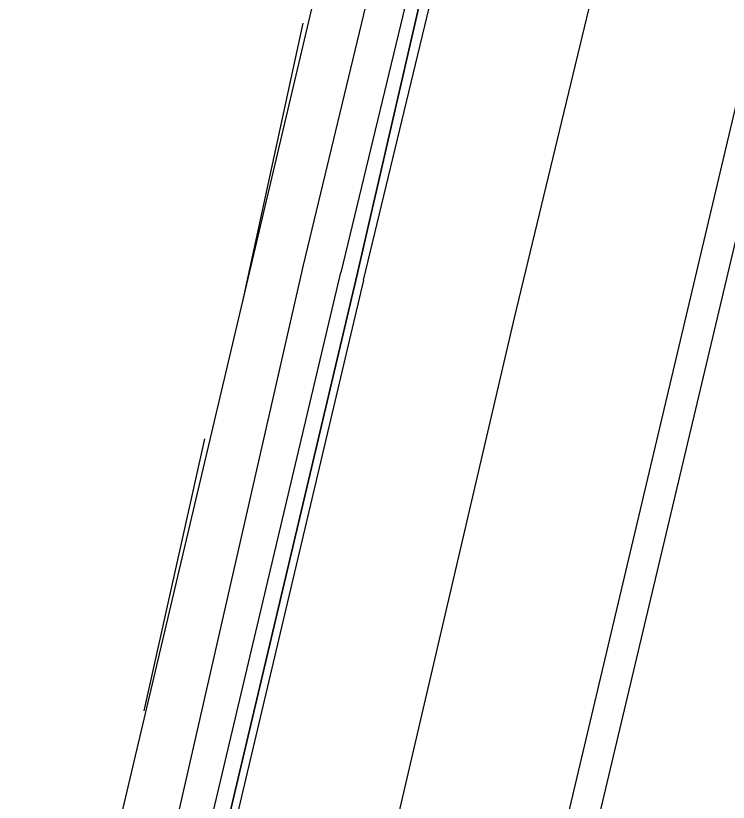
# Model space of a CAD drawing. Header units: feet. Extents: x -84 to 198, y -22 to 181.
# Drawn here: x 124.48 to 125.737, y 127.99 to 129.378 of the extents above; entities that cross this region are included whole.
import ezdxf

# ---------------------------------------------------------------- set-up
doc = ezdxf.new("R2010")
doc.units = ezdxf.units.FT
doc.layers.add('A-LINEA', color=7, linetype='CONTINUOUS')

msp = doc.modelspace()

# ---------------------------------------------------------------- linework, layer by layer
at = {"layer": 'A-LINEA'}
for p, q in [((125.2, 126.6578), (128.6933, 141.4178)), ((124.48, 127.1778), (126.1067, 134.0711)), ((125.2267, 127.0044), (126.8533, 133.8844)), ((124.88, 128.8711), (124.9867, 129.3644)), ((124.9867, 128.9378), (124.6133, 127.2978)), ((124.7067, 128.1511), (124.8133, 128.6311))]:
    msp.add_line(p, q, dxfattribs=at)
for points in [[(125.0933, 128.9111), (125.4533, 130.4044), (125.4533, 130.4178), (125.44, 130.4178), (125.4267, 130.4178), (125.08, 128.9111), (125.4267, 130.4178), (125.4133, 130.4178), (125.0533, 128.9244)], [(125.36, 130.3778), (125.36, 130.3644), (125.3333, 130.3778), (124.9867, 128.9378)], [(124.9467, 127.0711), (125.36, 128.8444), (125.7067, 130.2844)], [(125.0933, 128.9111), (124.6933, 127.2178), (124.68, 127.2178), (125.08, 128.9111), (124.68, 127.2178), (124.6667, 127.2178), (124.6533, 127.2178), (124.6533, 127.2311), (125.0533, 128.9244)]]:
    msp.add_lwpolyline(points, dxfattribs=at)

doc.saveas('drawing.dxf')
